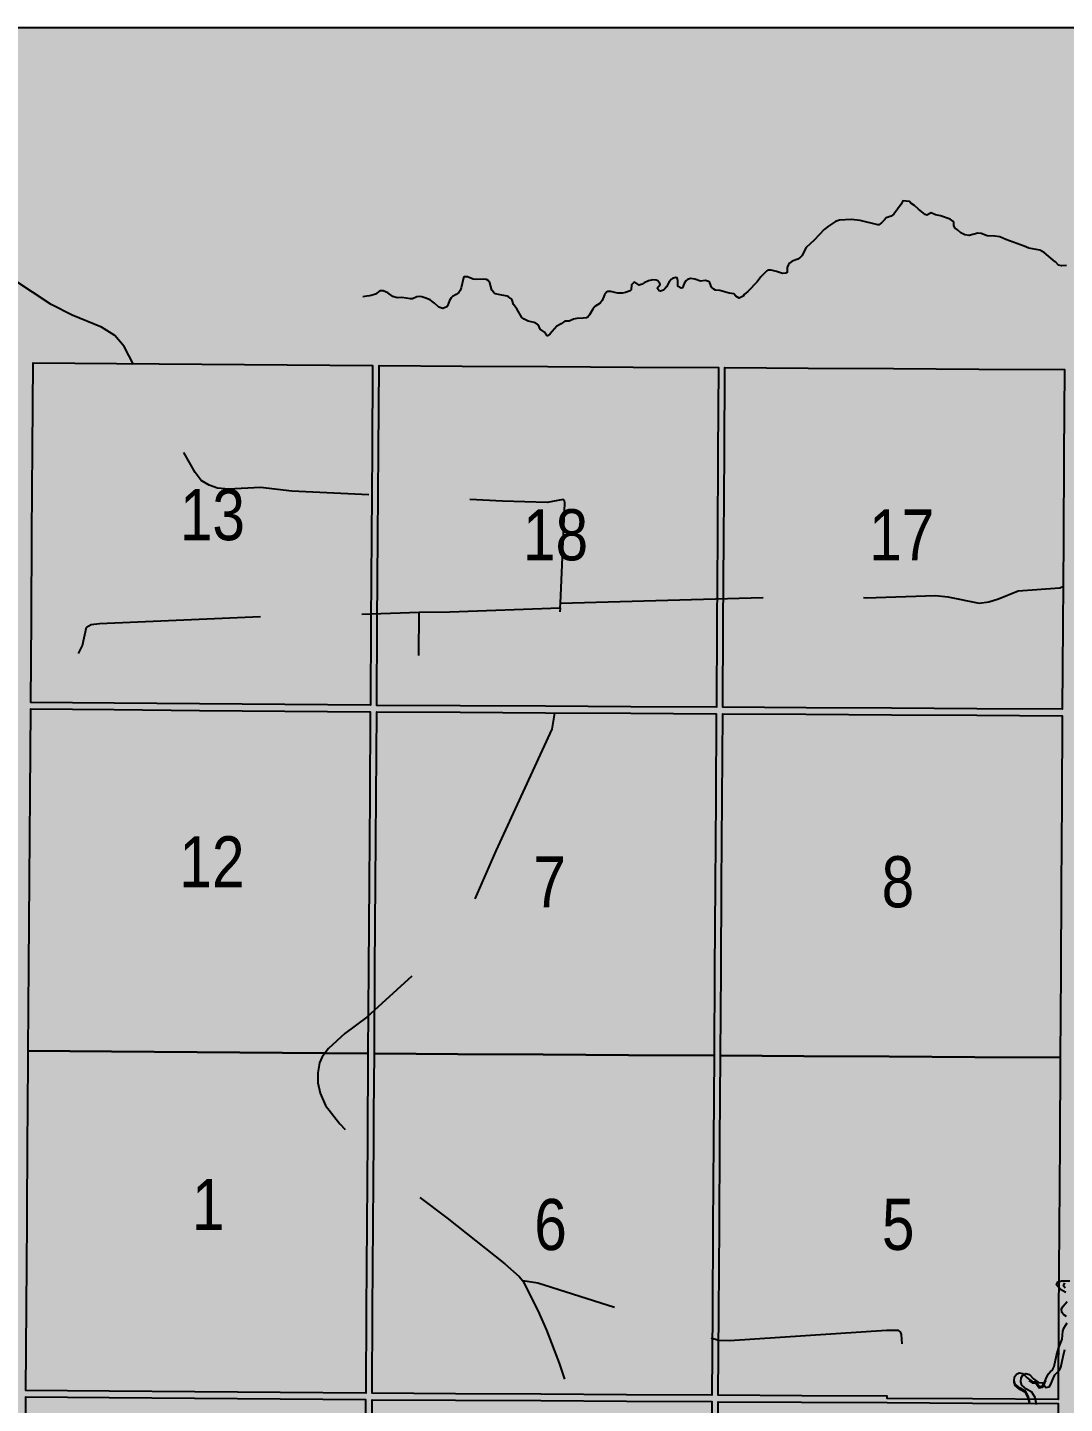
# Model space of a CAD drawing. Extents: x 403018 to 417191, y 6033193 to 6042673.
# Drawn here: x 413653.5 to 413816, y 6037591.9 to 6037807.5 of the extents above; entities that cross this region are included whole.
import ezdxf

# ---------------------------------------------------------------- set-up
doc = ezdxf.new("R2010")
doc.units = 0
doc.header["$LTSCALE"] = 5
doc.linetypes.add('DASHED2', pattern=[9.525, 6.35, -3.175])
for name, color, linetype in [('Quarters', 8, 'Continuous'), ('RoadSeg', 57, 'DASHED2'), ('T-WATER', 160, 'Continuous')]:
    doc.layers.add(name, color=color, linetype=linetype)
doc.layers.add('ROUTE-MAP-BACKGROUND-H', color=7, linetype='Continuous', true_color=0xf0ebff)
doc.styles.add('120', font='ARIALN.TTF', dxfattribs={"height": 13})

msp = doc.modelspace()

# ---------------------------------------------------------------- hatches: boundary and pattern name
at = {"layer": 'ROUTE-MAP-BACKGROUND-H'}
h = msp.add_hatch(color=256, dxfattribs=at)
h.dxf.hatch_style = 1
h.paths.add_polyline_path([(412923.423, 6037807.465), (416092.9, 6037807.465), (416092.9, 6035965.758), (412923.423, 6035965.758)])

# ---------------------------------------------------------------- linework, layer by layer
at = {"layer": 'Quarters'}
for points in [[(413707.327, 6037714.325), (413707.238, 6037701.269), (413693.854, 6037701.376), (413680.469, 6037701.484), (413667.085, 6037701.59), (413654.035, 6037701.694), (413654.129, 6037714.75), (413654.224, 6037728.14), (413654.32, 6037741.53), (413654.415, 6037754.92), (413667.46, 6037754.816), (413680.84, 6037754.709), (413694.22, 6037754.602), (413707.599, 6037754.495), (413707.508, 6037741.105), (413707.417, 6037727.715), (413707.327, 6037714.325)], [(413721.292, 6037701.188), (413708.242, 6037701.263), (413708.331, 6037714.319), (413708.422, 6037727.709), (413708.513, 6037741.099), (413708.603, 6037754.489), (413721.648, 6037754.414), (413735.028, 6037754.337), (413748.407, 6037754.26), (413761.787, 6037754.183), (413761.701, 6037740.792), (413761.615, 6037727.402), (413761.529, 6037714.012), (413761.445, 6037700.957), (413748.061, 6037701.034), (413734.676, 6037701.111), (413721.292, 6037701.188)], [(413775.499, 6037700.876), (413762.449, 6037700.951), (413762.533, 6037714.006), (413762.619, 6037727.396), (413762.705, 6037740.787), (413762.791, 6037754.177), (413775.836, 6037754.102), (413789.216, 6037754.024), (413802.595, 6037753.947), (413815.975, 6037753.87), (413815.894, 6037740.48), (413815.812, 6037727.09), (413815.731, 6037713.699), (413815.652, 6037700.644), (413802.267, 6037700.721), (413788.883, 6037700.798), (413775.499, 6037700.876)], [(413706.959, 6037660.095), (413706.868, 6037646.705), (413693.479, 6037646.812), (413680.089, 6037646.919), (413666.7, 6037647.025), (413653.646, 6037647.129), (413653.741, 6037660.52), (413653.837, 6037673.91), (413653.933, 6037687.3), (413654.028, 6037700.69), (413667.078, 6037700.586), (413680.462, 6037700.479), (413693.847, 6037700.372), (413707.231, 6037700.265), (413707.14, 6037686.875), (413707.049, 6037673.485), (413706.959, 6037660.095)], [(413720.926, 6037646.623), (413707.872, 6037646.699), (413707.963, 6037660.089), (413708.054, 6037673.479), (413708.145, 6037686.869), (413708.235, 6037700.259), (413721.285, 6037700.184), (413734.67, 6037700.107), (413748.054, 6037700.03), (413761.438, 6037699.952), (413761.352, 6037686.562), (413761.266, 6037673.172), (413761.18, 6037659.782), (413761.094, 6037646.392), (413747.705, 6037646.469), (413734.316, 6037646.546), (413720.926, 6037646.623)], [(413775.153, 6037646.311), (413762.098, 6037646.386), (413762.185, 6037659.776), (413762.271, 6037673.166), (413762.357, 6037686.556), (413762.443, 6037699.947), (413775.492, 6037699.871), (413788.877, 6037699.794), (413802.261, 6037699.717), (413815.646, 6037699.64), (413815.564, 6037686.249), (413815.483, 6037672.859), (413815.402, 6037659.469), (413815.321, 6037646.079), (413801.931, 6037646.156), (413788.542, 6037646.233), (413775.153, 6037646.311)], [(413706.595, 6037606.537), (413706.507, 6037593.482), (413693.113, 6037593.589), (413679.719, 6037593.695), (413666.325, 6037593.801), (413653.266, 6037593.904), (413653.359, 6037606.959), (413653.454, 6037620.349), (413653.55, 6037633.739), (413653.572, 6037636.876), (413653.646, 6037647.129), (413666.7, 6037647.025), (413680.089, 6037646.919), (413693.479, 6037646.812), (413706.868, 6037646.705), (413706.777, 6037633.315), (413706.686, 6037619.926), (413706.595, 6037606.537)], [(413720.57, 6037593.401), (413707.511, 6037593.477), (413707.599, 6037606.531), (413707.69, 6037619.92), (413707.781, 6037633.31), (413707.809, 6037637.35), (413707.872, 6037646.699), (413720.926, 6037646.623), (413734.316, 6037646.546), (413747.705, 6037646.469), (413761.094, 6037646.392), (413761.008, 6037633.002), (413760.922, 6037619.612), (413760.836, 6037606.223), (413760.752, 6037593.168), (413747.358, 6037593.246), (413733.964, 6037593.323), (413720.57, 6037593.401)], [(413814.998, 6037592.854), (413814.996, 6037592.519), (413801.602, 6037592.597), (413788.208, 6037592.674), (413788.21, 6037593.009), (413774.815, 6037593.087), (413761.756, 6037593.162), (413761.84, 6037606.217), (413761.926, 6037619.607), (413762.012, 6037632.996), (413762.098, 6037646.386), (413775.153, 6037646.311), (413788.542, 6037646.233), (413801.931, 6037646.156), (413815.321, 6037646.079), (413815.239, 6037632.689), (413815.158, 6037619.299), (413815.077, 6037605.909), (413814.998, 6037592.854)], [(413706.229, 6037552.312), (413706.139, 6037538.925), (413692.74, 6037539.031), (413679.341, 6037539.137), (413665.942, 6037539.243), (413652.878, 6037539.346), (413652.973, 6037552.734), (413653.068, 6037566.121), (413653.163, 6037579.51), (413653.258, 6037592.899), (413666.318, 6037592.796), (413679.712, 6037592.691), (413693.106, 6037592.584), (413706.5, 6037592.478), (413706.409, 6037579.089), (413706.319, 6037565.699), (413706.229, 6037552.312)], [(413720.207, 6037538.843), (413707.143, 6037538.919), (413707.233, 6037552.306), (413707.323, 6037565.693), (413707.413, 6037579.083), (413707.504, 6037592.472), (413720.563, 6037592.397), (413733.958, 6037592.319), (413747.352, 6037592.241), (413760.746, 6037592.164), (413760.66, 6037578.774), (413760.574, 6037565.385), (413760.489, 6037551.998), (413760.404, 6037538.611), (413747.005, 6037538.688), (413733.606, 6037538.766), (413720.207, 6037538.843)], [(413774.472, 6037538.529), (413761.408, 6037538.605), (413761.493, 6037551.992), (413761.578, 6037565.379), (413761.664, 6037578.769), (413761.75, 6037592.158), (413774.809, 6037592.082), (413788.203, 6037592.005), (413801.597, 6037591.927), (413814.992, 6037591.85), (413814.911, 6037578.46), (413814.83, 6037565.071), (413814.749, 6037551.684), (413814.669, 6037538.296), (413801.27, 6037538.374), (413787.871, 6037538.452), (413774.472, 6037538.529)]]:
    msp.add_lwpolyline(points, close=True, dxfattribs=at)
at = {"layer": 'RoadSeg'}
msp.add_line((413714.816, 6037709.071), (413714.882, 6037715.864), dxfattribs=at)
at = {"layer": 'RoadSeg', "flags": 128}
for points in [[(413736.96, 6037716.564), (413737.027, 6037717.296), (413737.726, 6037732.914), (413737.659, 6037733.38), (413737.46, 6037733.514), (413734.962, 6037733.047), (413727.936, 6037733.247), (413694.935, 6037734.812), (413690.04, 6037735.412), (413685.012, 6037735.112), (413683.28, 6037735.312), (413681.982, 6037735.745), (413680.75, 6037736.51), (413679.817, 6037737.743), (413671.825, 6037751.429), (413668.662, 6037757.489), (413667.23, 6037759.221), (413665.132, 6037760.52), (413660.537, 6037762.384), (413657.24, 6037764.05), (413648.338, 6037769.943)], [(413737.027, 6037717.296), (413777.053, 6037718.395), (413779.684, 6037718.961), (413780.45, 6037718.928), (413783.18, 6037718.262), (413784.912, 6037718.129), (413795.801, 6037718.462), (413797.732, 6037718.262), (413802.627, 6037717.296), (413804.159, 6037717.496), (413805.658, 6037717.929), (413808.755, 6037719.194), (413815.248, 6037719.661), (413817.313, 6037720.593), (413820.909, 6037723.323), (413822.508, 6037723.857), (413823.706, 6037723.823), (413824.539, 6037723.557), (413825.938, 6037722.657), (413828.269, 6037720.759), (413829.034, 6037720.427), (413829.9, 6037720.293), (413837.892, 6037720.493), (413844.985, 6037720.926), (413866.064, 6037721.792), (413869.594, 6037721.725), (413870.53, 6037721.575)], [(413661.535, 6037709.371), (413662.168, 6037710.636), (413662.767, 6037713.5), (413663.5, 6037713.933), (413664.799, 6037714.066), (413693.004, 6037715.298), (413698.032, 6037715.298), (413714.882, 6037715.864), (413719.711, 6037715.898), (413736.96, 6037716.564), (413736.127, 6037700.247), (413735.661, 6037697.549), (413726.903, 6037678.469), (413722.208, 6037667.746), (413721.509, 6037666.414), (413720.377, 6037664.849), (413706.69, 6037652.395), (413703.227, 6037649.864), (413700.696, 6037647.499), (413699.697, 6037646.201), (413699.264, 6037645.235), (413698.998, 6037643.703), (413699.031, 6037642.138), (413699.397, 6037640.473), (413700.197, 6037638.542), (413702.461, 6037635.678), (413708.422, 6037629.417), (413710.886, 6037627.286), (413719.211, 6037620.96), (413728.302, 6037613.733), (413730.566, 6037611.769), (413731.132, 6037611.103)], [(413790.573, 6037601.246), (413790.473, 6037602.678), (413790.306, 6037603.077), (413790.007, 6037603.311), (413788.109, 6037603.31), (413763.5, 6037601.712), (413761.768, 6037601.745), (413747.216, 6037606.241), (413746.217, 6037606.674), (413733.497, 6037610.736), (413731.132, 6037611.103), (413733.497, 6037606.441), (413734.829, 6037603.377), (413736.827, 6037598.182), (413738.458, 6037593.22), (413739.657, 6037590.523), (413742.155, 6037586.227), (413742.488, 6037585.228), (413742.588, 6037583.464), (413742.621, 6037582.898), (413742.654, 6037582.131), (413742.421, 6037580.899), (413741.688, 6037578.968), (413739.89, 6037575.139), (413737.892, 6037571.642), (413737.393, 6037570.277), (413736.827, 6037567.346), (413735.928, 6037560.62), (413735.928, 6037559.254), (413736.927, 6037556.024), (413739.091, 6037550.929), (413739.89, 6037549.764), (413741.056, 6037548.798), (413746.617, 6037545.568), (413747.916, 6037545.102), (413752.378, 6037544.869), (413753.71, 6037544.503), (413754.409, 6037544.003), (413754.875, 6037543.304), (413757.573, 6037537.443), (413762.368, 6037529.684), (413771.092, 6037513.734), (413771.459, 6037513.7), (413773.257, 6037512.302), (413775.355, 6037511.536), (413776.687, 6037511.469), (413779.218, 6037511.968), (413781.182, 6037512.568), (413782.448, 6037513.167), (413790.973, 6037517.863), (413792.837, 6037519.794), (413793.803, 6037520.66), (413794.769, 6037521.858), (413798.132, 6037527.42), (413799.73, 6037530.916), (413800.496, 6037533.28), (413799.93, 6037538.642), (413798.465, 6037546.567), (413794.935, 6037569.178)]]:
    msp.add_lwpolyline(points, dxfattribs=at)
at = {"layer": 'ROUTE-MAP-BACKGROUND-H'}
msp.add_lwpolyline([(412923.423, 6037807.465), (416092.9, 6037807.465), (416092.9, 6035965.758), (412923.423, 6035965.758)], close=True, dxfattribs=at)
at = {"layer": 'T-WATER', "flags": 128}
for points in [[(413816.312, 6037770.171), (413815.549, 6037770.116), (413815.538, 6037770.115), (413815.055, 6037770.213), (413814.562, 6037770.762), (413814.546, 6037770.775), (413812.796, 6037772.21), (413812.104, 6037772.604), (413810.42, 6037772.912), (413809.663, 6037773.229), (413806.781, 6037774.263), (413805.849, 6037774.69), (413805.092, 6037774.796), (413803.888, 6037774.836), (413802.921, 6037775.199), (413802.429, 6037775.264), (413801.047, 6037774.893), (413800.383, 6037774.995), (413799.736, 6037775.285), (413799.229, 6037775.79), (413798.884, 6037776.041), (413798.666, 6037776.386), (413798.666, 6037776.898), (413798.496, 6037777.148), (413798.069, 6037777.446), (413796.551, 6037777.945), (413795.803, 6037778.125), (413795.097, 6037778.446), (413794.417, 6037778.055), (413794.168, 6037778.152), (413793.101, 6037778.985), (413792.508, 6037779.554), (413791.892, 6037779.96), (413791.689, 6037780.197), (413790.654, 6037780.316), (413790.384, 6037779.763), (413789.249, 6037778.215), (413788.853, 6037777.911), (413788.066, 6037777.633), (413787.792, 6037777.339), (413787.323, 6037776.84), (413786.928, 6037776.557), (413786.742, 6037776.548), (413783.981, 6037777.241), (413782.575, 6037777.376), (413780.757, 6037777.267), (413780.117, 6037777.09), (413779.008, 6037776.354), (413778.352, 6037775.825), (413776.75, 6037774.139), (413775.543, 6037773.022), (413774.817, 6037771.676), (413774.628, 6037771.459), (413774.218, 6037771.169), (413773.305, 6037770.851), (413772.904, 6037770.555), (413772.744, 6037770.353), (413772.55, 6037769.886), (413772.523, 6037769.058), (413772.346, 6037768.956), (413771.805, 6037768.935), (413770.893, 6037769.24), (413770.019, 6037769.425), (413769.539, 6037769.445), (413769.35, 6037769.335), (413768.411, 6037768.408), (413767.831, 6037767.596), (413766.399, 6037766.116), (413765.796, 6037765.656), (413765.649, 6037765.389), (413765.016, 6037765.07), (413764.511, 6037765.399), (413764.167, 6037765.759), (413763.464, 6037765.861), (413761.981, 6037766.283), (413761.313, 6037766.328), (413761.049, 6037766.448), (413760.686, 6037766.802), (413760.449, 6037767.483), (413760.312, 6037767.608), (413760.242, 6037767.672), (413759.759, 6037767.845), (413758.972, 6037767.706), (413758.053, 6037768.059), (413757.377, 6037768.129), (413756.903, 6037767.966), (413756.687, 6037767.801), (413756.393, 6037767.383)], [(413756.393, 6037767.383), (413756.149, 6037766.654), (413755.947, 6037766.633), (413755.473, 6037766.887), (413755.415, 6037767.04), (413755.418, 6037767.788), (413755.332, 6037768.251), (413755.122, 6037768.301), (413754.587, 6037768.118), (413754.419, 6037768.012), (413754.079, 6037767.635), (413753.663, 6037766.846), (413753.343, 6037766.464), (413753.149, 6037766.298), (413752.694, 6037766.135), (413752.491, 6037766.22), (413752.199, 6037766.643), (413752.624, 6037767.176), (413752.599, 6037767.359), (413752.268, 6037767.772), (413752.013, 6037767.886), (413751.489, 6037767.909), (413750.818, 6037767.792), (413750.126, 6037767.465), (413749.804, 6037767.25), (413749.362, 6037767.083), (413748.693, 6037767.549), (413748.531, 6037767.507), (413748.154, 6037767.142), (413748.111, 6037766.359), (413747.95, 6037766.209), (413747.226, 6037765.947), (413746.731, 6037765.868), (413746.018, 6037765.848), (413745.761, 6037765.893), (413744.935, 6037766.102), (413744.454, 6037766.106), (413744.257, 6037765.985), (413743.944, 6037765.568), (413743.565, 6037764.675), (413743.236, 6037764.298), (413742.391, 6037763.746), (413742.072, 6037763.359), (413741.589, 6037762.472), (413741.308, 6037762.073), (413741.104, 6037761.977), (413740.588, 6037761.918), (413739.573, 6037761.888), (413739.088, 6037761.763), (413738.388, 6037761.475), (413737.714, 6037761.448), (413737.111, 6037761.033), (413736.462, 6037760.669), (413735.38, 6037759.427), (413735.002, 6037759.146), (413734.829, 6037759.275), (413734.513, 6037759.747), (413733.87, 6037760.182), (413733.575, 6037760.813), (413733.51, 6037760.872), (413733.361, 6037761.009), (413732.9, 6037761.228), (413731.987, 6037761.432), (413731.354, 6037761.745), (413730.952, 6037762.039), (413730.196, 6037763.403), (413729.686, 6037764.045), (413729.453, 6037764.743), (413729.291, 6037764.964), (413728.891, 6037765.273), (413728.667, 6037765.371), (413727.327, 6037765.63), (413726.848, 6037765.762), (413726.6, 6037765.925), (413726.283, 6037766.321), (413725.964, 6037767.451), (413725.694, 6037767.852), (413725.435, 6037767.99), (413724.919, 6037768.06), (413723.865, 6037767.991), (413723.37, 6037768.036), (413722.437, 6037768.394), (413721.96, 6037768.385), (413721.859, 6037768.261), (413721.489, 6037766.701), (413721.306, 6037766.243), (413721.08, 6037765.965), (413720.678, 6037765.653), (413720.088, 6037765.324), (413719.904, 6037765.129), (413719.648, 6037764.693)], [(413719.648, 6037764.693), (413719.351, 6037763.861), (413719.217, 6037763.692), (413718.583, 6037763.422), (413717.987, 6037763.63), (413717.278, 6037764.297), (413716.893, 6037764.614), (413716.603, 6037764.781), (413715.795, 6037765.131), (413715.319, 6037765.274), (413715.014, 6037765.322), (413714.517, 6037765.29), (413713.843, 6037764.955), (413713.547, 6037764.948), (413712.178, 6037765.158), (413711.458, 6037765.115), (413710.785, 6037765.336), (413710.001, 6037765.883), (413709.241, 6037766.183), (413708.745, 6037766.185), (413708.063, 6037765.692), (413707.379, 6037765.469), (413707.082, 6037765.438), (413706.692, 6037765.398), (413706.076, 6037765.273)], [(413816.221, 6037609.241), (413815.378, 6037609.753), (413815.044, 6037610.086), (413815.037, 6037610.093), (413814.757, 6037610.488), (413814.959, 6037610.931), (413815.047, 6037610.955), (413815.496, 6037611.08), (413816.815, 6037611.111)], [(413816.29, 6037605.514), (413815.88, 6037605.774), (413815.553, 6037606.128), (413815.54, 6037606.694), (413815.787, 6037607.098), (413816.415, 6037607.849)], [(413810.542, 6037592.01), (413810.407, 6037592.68), (413810.357, 6037592.932), (413809.889, 6037593.782), (413809.031, 6037594.279), (413808.277, 6037594.905), (413808.108, 6037595.421), (413808.168, 6037596.05), (413808.454, 6037596.457), (413808.9, 6037596.703), (413809.464, 6037596.582), (413810.135, 6037595.887), (413810.929, 6037595.324), (413811.513, 6037595.255), (413812.053, 6037594.522), (413812.566, 6037594.635), (413812.829, 6037595.074), (413813.234, 6037596.062), (413813.478, 6037596.499), (413813.818, 6037596.875), (413814.008, 6037597.067), (413814.172, 6037597.233), (413814.395, 6037597.674), (413814.744, 6037599.383), (413815.028, 6037600.487), (413815.648, 6037601.962), (413815.723, 6037603.186), (413815.889, 6037603.679), (413816.425, 6037604.506)]]:
    msp.add_lwpolyline(points, dxfattribs=at)
at = {"layer": 'T-WATER'}
for points in [[(413816.099, 6037609.926), (413815.82, 6037610.321), (413816.023, 6037610.763)], [(413811.594, 6037591.675), (413811.371, 6037592.792), (413810.898, 6037593.645), (413810.039, 6037594.145), (413809.308, 6037594.767), (413809.135, 6037595.284), (413809.201, 6037595.914), (413809.482, 6037596.319), (413809.93, 6037596.564), (413810.494, 6037596.441), (413811.145, 6037595.749), (413811.94, 6037595.182), (413812.524, 6037595.112), (413813.063, 6037594.377), (413813.577, 6037594.488), (413813.842, 6037594.926), (413814.246, 6037595.913), (413814.491, 6037596.349), (413814.832, 6037596.724), (413815.187, 6037597.08), (413815.41, 6037597.521), (413815.76, 6037599.229), (413816.047, 6037600.331)]]:
    msp.add_lwpolyline(points, dxfattribs=at)
at = {"layer": 'T-WATER', "linetype": 'Continuous', "flags": 128}
for points in [[(413810.513, 6037591.807), (413810.379, 6037592.477), (413810.33, 6037592.729), (413809.863, 6037593.58), (413809.007, 6037594.079), (413808.253, 6037594.705), (413808.086, 6037595.221), (413808.113, 6037595.495)], [(413810.382, 6037595.492), (413810.906, 6037595.119), (413811.489, 6037595.049), (413812.028, 6037594.315), (413812.541, 6037594.427), (413812.805, 6037594.866), (413813.062, 6037595.489)]]:
    msp.add_lwpolyline(points, dxfattribs=at)

# ---------------------------------------------------------------- texts
at = {"layer": 'RoadSeg', "style": '120'}
for s, height, p in [('13', 8.0041, (413677.397, 6037727.141)), ('18', 8.0041, (413731.156, 6037723.981)), ('17', 8.0041, (413785.386, 6037723.961)), ('12', 8.0041, (413677.319, 6037672.743)), ('7', 8.004, (413732.78, 6037669.598)), ('8', 8.004, (413787.341, 6037669.617)), ('1', 8.004, (413679.299, 6037619.066)), ('6', 8.004, (413732.925, 6037615.916)), ('5', 8.004, (413787.389, 6037615.94))]:
    msp.add_text(s, height=height, dxfattribs=at).set_placement(p)
msp.add_text('65-23-5', height=39.983, rotation=359.95761, dxfattribs=at).set_placement((413807.077, 6037607.284))

doc.saveas('drawing.dxf')
